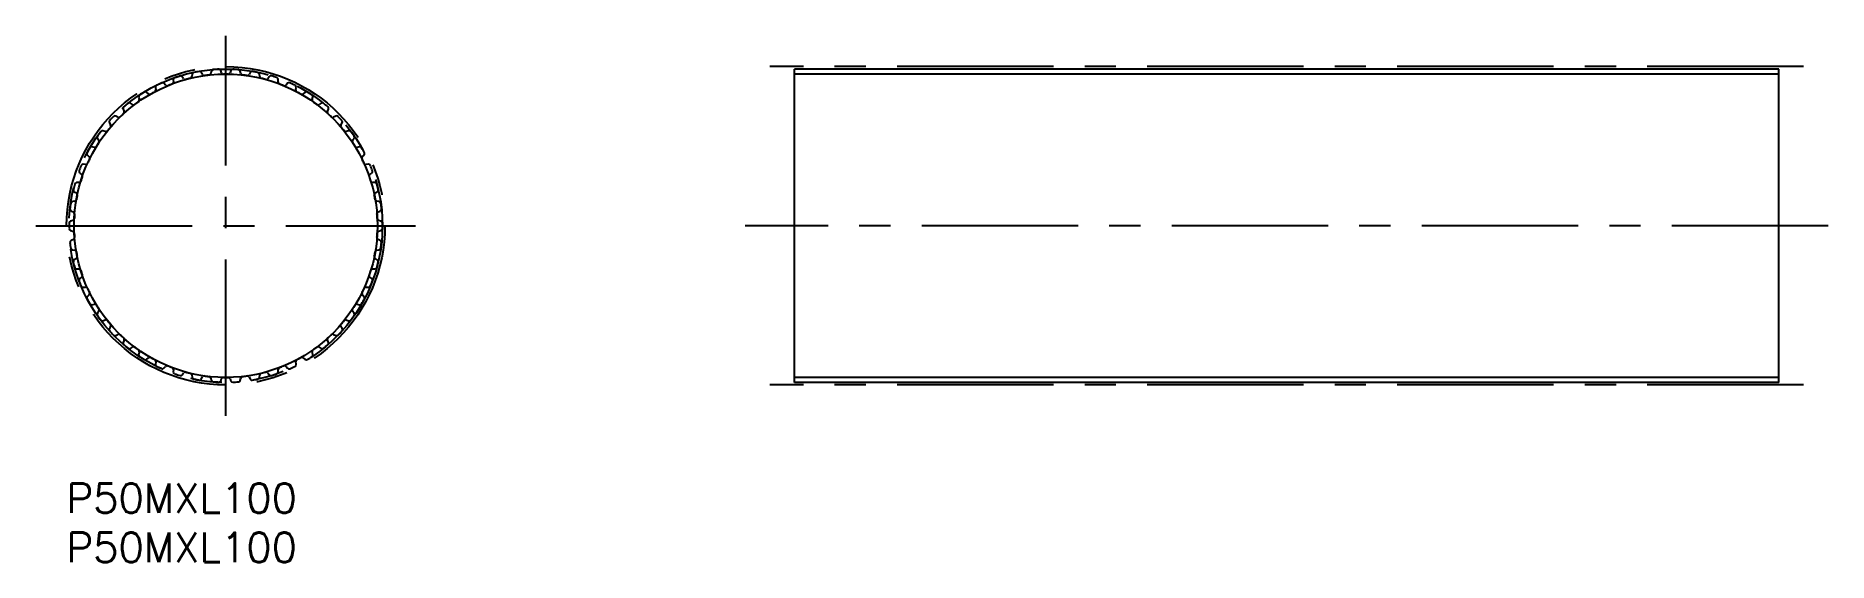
# Model space of a CAD drawing. Extents: x -3 to 179, y -8 to 45.
import ezdxf

# ---------------------------------------------------------------- set-up
doc = ezdxf.new("R2010")
doc.units = 0
doc.header["$LTSCALE"] = 0.5
doc.linetypes.add('CENTER', pattern=[50.8, 31.75, -6.35, 6.35, -6.35])
doc.linetypes.add('PHANTOM', pattern=[63.5, 31.75, -6.35, 6.35, -6.35, 6.35, -6.35])
for name, color, linetype in [('MSM_CENTER', 1, 'CENTER'), ('MSM_CONTINUOUS', 7, 'CONTINUOUS'), ('MSM_IMAGINARY', 6, 'PHANTOM'), ('MSM_NARROW', 5, 'CONTINUOUS'), ('MSM_PART_NUMBER', 7, 'CONTINUOUS')]:
    doc.layers.add(name, color=color, linetype=linetype)
doc.styles.get("Standard").update_dxf_attribs({"font": 'txt.shx', "height": 3, "bigfont": 'bigfont.shx'})

msp = doc.modelspace()

# ---------------------------------------------------------------- linework, layer by layer
at = {"layer": 'MSM_CENTER'}
for p, q in [((16.17, 6.88), (16.17, 45.46)), ((176.45, 42.34), (71.45, 42.34)), ((-3.12, 26.17), (35.46, 26.17)), ((178.95, 26.17), (68.95, 26.17)), ((176.45, 10), (71.45, 10))]:
    msp.add_line(p, q, dxfattribs=at)
msp.add_circle((16.17, 26.17), 16.17, dxfattribs=at)
at = {"layer": 'MSM_CONTINUOUS'}
for p, q in [((14.7, 41.88), (14.65, 41.64)), ((15.74, 41.7), (15.66, 41.94)), ((16.68, 41.94), (16.6, 41.7)), ((17.69, 41.64), (17.64, 41.88)), ((73.95, 10.25), (73.95, 42.08)), ((173.95, 42.08), (73.95, 42.08)), ((173.95, 10.25), (173.95, 42.08)), ((9.02, 40.23), (9.06, 39.99)), ((10.05, 40.46), (9.89, 40.64)), ((10.84, 41.02), (10.85, 40.77)), ((11.89, 41.11), (11.75, 41.31)), ((12.75, 41.57), (12.72, 41.32)), ((13.8, 41.53), (13.68, 41.75)), ((18.66, 41.75), (18.54, 41.53)), ((19.62, 41.32), (19.59, 41.57)), ((20.59, 41.31), (20.45, 41.11)), ((21.49, 40.77), (21.5, 41.02)), ((22.45, 40.64), (22.29, 40.46)), ((23.28, 39.99), (23.32, 40.23)), ((6.69, 38.49), (6.49, 38.62)), ((7.32, 39.23), (7.39, 38.99)), ((8.31, 39.58), (8.12, 39.74)), ((24.22, 39.74), (24.03, 39.58)), ((24.95, 38.99), (25.02, 39.23)), ((25.85, 38.62), (25.65, 38.49)), ((4.35, 36.62), (4.47, 36.4)), ((5.22, 37.2), (5, 37.31)), ((5.75, 38.02), (5.85, 37.79)), ((26.49, 37.79), (26.59, 38.02)), ((27.34, 37.31), (27.12, 37.2)), ((27.87, 36.4), (27.99, 36.62)), ((3.13, 35.05), (3.28, 34.86)), ((3.93, 35.74), (3.69, 35.82)), ((28.65, 35.82), (28.41, 35.74)), ((29.06, 34.86), (29.21, 35.05)), ((2.12, 33.35), (2.3, 33.17)), ((2.82, 34.13), (2.58, 34.19)), ((29.76, 34.19), (29.52, 34.13)), ((30.04, 33.17), (30.22, 33.35)), ((1.33, 31.53), (1.53, 31.38)), ((1.93, 32.4), (1.68, 32.42)), ((30.66, 32.42), (30.41, 32.4)), ((30.81, 31.38), (31.01, 31.53)), ((0.78, 29.63), (0.99, 29.5)), ((1.26, 30.56), (1.02, 30.55)), ((31.32, 30.55), (31.08, 30.56)), ((31.35, 29.5), (31.56, 29.63)), ((0.47, 27.67), (0.69, 27.57)), ((0.83, 28.66), (0.59, 28.62)), ((31.75, 28.62), (31.51, 28.66)), ((31.65, 27.57), (31.87, 27.67)), ((0.64, 26.72), (0.4, 26.65)), ((0.4, 25.69), (0.64, 25.62)), ((31.94, 26.65), (31.7, 26.72)), ((31.7, 25.62), (31.94, 25.69)), ((0.69, 24.77), (0.47, 24.67)), ((0.59, 23.72), (0.83, 23.68)), ((31.51, 23.68), (31.75, 23.72)), ((31.87, 24.67), (31.65, 24.77)), ((0.99, 22.84), (0.78, 22.71)), ((31.56, 22.71), (31.35, 22.84)), ((1.02, 21.79), (1.26, 21.78)), ((1.53, 20.96), (1.33, 20.81)), ((31.01, 20.81), (30.81, 20.96)), ((31.08, 21.78), (31.32, 21.79)), ((1.68, 19.92), (1.93, 19.94)), ((2.3, 19.17), (2.12, 18.99)), ((2.58, 18.15), (2.82, 18.21)), ((29.52, 18.21), (29.76, 18.15)), ((30.22, 18.99), (30.04, 19.17)), ((30.41, 19.94), (30.66, 19.92)), ((3.28, 17.48), (3.13, 17.29)), ((3.69, 16.52), (3.93, 16.6)), ((28.41, 16.6), (28.65, 16.52)), ((29.21, 17.29), (29.06, 17.48)), ((4.47, 15.94), (4.35, 15.72)), ((5, 15.03), (5.22, 15.14)), ((27.12, 15.14), (27.34, 15.03)), ((27.99, 15.72), (27.87, 15.94)), ((5.85, 14.55), (5.75, 14.32)), ((6.49, 13.72), (6.69, 13.85)), ((7.39, 13.35), (7.32, 13.11)), ((8.12, 12.6), (8.31, 12.76)), ((24.03, 12.76), (24.22, 12.6)), ((25.02, 13.11), (24.95, 13.35)), ((25.65, 13.85), (25.85, 13.72)), ((26.59, 14.32), (26.49, 14.55)), ((9.06, 12.35), (9.02, 12.11)), ((9.89, 11.7), (10.05, 11.88)), ((10.85, 11.57), (10.84, 11.32)), ((11.75, 11.03), (11.89, 11.23)), ((12.72, 11.02), (12.75, 10.77)), ((19.59, 10.77), (19.62, 11.02)), ((20.45, 11.23), (20.59, 11.03)), ((21.5, 11.32), (21.49, 11.57)), ((22.29, 11.88), (22.45, 11.7)), ((23.32, 12.11), (23.28, 12.35)), ((13.68, 10.59), (13.8, 10.81)), ((14.65, 10.7), (14.7, 10.46)), ((15.66, 10.4), (15.74, 10.64)), ((16.6, 10.64), (16.68, 10.4)), ((17.64, 10.46), (17.69, 10.7)), ((18.54, 10.81), (18.66, 10.59)), ((173.95, 10.25), (73.95, 10.25))]:
    msp.add_line(p, q, dxfattribs=at)
for centre, radius, start, end in [((14.9, 41.83), 0.2, 94.6409, 167.2), ((16.17, 26.17), 15.92, 92.5591, 94.6409), ((15.47, 41.87), 0.2, 20, 92.5591), ((16.87, 41.87), 0.2, 87.441, 160), ((16.17, 26.17), 15.92, 85.3591, 87.4409), ((17.44, 41.83), 0.2, 12.8, 85.359), ((9.22, 40.27), 0.2, 116.2409, 188.8), ((16.17, 26.17), 15.91, 114.1591, 116.2409), ((9.74, 40.51), 0.2, 41.6, 114.1591), ((10.2, 40.59), 0.2, 221.6, 292.4849), ((16.17, 26.17), 15.4, 110.7151, 112.4849), ((10.65, 40.77), 0.2, 290.7151, 1.6), ((11.04, 41.03), 0.2, 109.041, 181.6), ((16.17, 26.17), 15.91, 106.9591, 109.0409), ((11.59, 41.2), 0.2, 34.4, 106.9591), ((12.06, 41.22), 0.2, 214.4, 285.2848), ((16.17, 26.17), 15.4, 103.5151, 105.2849), ((12.52, 41.34), 0.2, 283.5151, 354.4), ((12.95, 41.55), 0.2, 101.841, 174.4), ((16.17, 26.17), 15.91, 99.7591, 101.8409), ((13.51, 41.66), 0.2, 27.2, 99.7591), ((13.98, 41.62), 0.2, 207.2, 278.0849), ((16.17, 26.17), 15.41, 96.3151, 98.0849), ((14.45, 41.68), 0.2, 276.3151, 347.2), ((15.93, 41.77), 0.2, 200, 270.8849), ((16.17, 26.17), 15.4, 89.1151, 90.8849), ((16.41, 41.77), 0.2, 269.1151, 340), ((17.89, 41.68), 0.2, 192.8, 263.6849), ((16.17, 26.17), 15.41, 81.9151, 83.6849), ((18.36, 41.62), 0.2, 261.9151, 332.8), ((18.83, 41.66), 0.2, 80.2409, 152.8), ((16.17, 26.17), 15.92, 78.1591, 80.2409), ((19.39, 41.55), 0.2, 5.6, 78.159), ((19.82, 41.34), 0.2, 185.6, 256.4849), ((16.17, 26.17), 15.4, 74.7151, 76.4849), ((20.28, 41.22), 0.2, 254.7151, 325.6), ((20.75, 41.2), 0.2, 73.041, 145.6), ((16.17, 26.17), 15.92, 70.9591, 73.0409), ((21.3, 41.03), 0.2, 358.4, 70.959), ((21.69, 40.77), 0.2, 178.4, 249.2849), ((16.17, 26.17), 15.4, 67.5151, 69.2849), ((22.14, 40.59), 0.2, 247.5151, 318.4), ((22.6, 40.51), 0.2, 65.8409, 138.4), ((16.17, 26.17), 15.91, 63.7591, 65.8409), ((23.12, 40.27), 0.2, 351.2, 63.759), ((5.93, 38.09), 0.2, 130.6408, 203.2), ((16.17, 26.17), 15.92, 128.5591, 130.6409), ((6.37, 38.46), 0.2, 56, 128.5591), ((6.8, 38.65), 0.2, 236, 306.8849), ((16.17, 26.17), 15.41, 125.1151, 126.8849), ((7.51, 39.28), 0.2, 123.4409, 196), ((7.19, 38.93), 0.2, 305.1151, 16), ((16.17, 26.17), 15.92, 121.3591, 123.4409), ((7.99, 39.59), 0.2, 48.8, 121.3591), ((8.44, 39.73), 0.2, 228.8, 299.6849), ((16.17, 26.17), 15.4, 117.9151, 119.6849), ((8.86, 39.96), 0.2, 297.9151, 8.8), ((23.48, 39.96), 0.2, 171.2, 242.0849), ((16.17, 26.17), 15.4, 60.3151, 62.0849), ((23.9, 39.73), 0.2, 240.3151, 311.2), ((24.35, 39.59), 0.2, 58.6409, 131.2), ((16.17, 26.17), 15.92, 56.5591, 58.6409), ((24.83, 39.28), 0.2, 344, 56.559), ((25.15, 38.93), 0.2, 164, 234.8849), ((16.17, 26.17), 15.41, 53.1151, 54.8849), ((25.54, 38.65), 0.2, 233.1151, 304), ((25.97, 38.46), 0.2, 51.4409, 124), ((16.17, 26.17), 15.92, 49.3591, 51.4409), ((26.41, 38.09), 0.2, 336.8, 49.359), ((4.52, 36.72), 0.2, 137.8409, 210.4), ((16.17, 26.17), 15.91, 135.7591, 137.8409), ((4.91, 37.13), 0.2, 63.2, 135.7591), ((5.31, 37.38), 0.2, 243.2, 314.0849), ((16.17, 26.17), 15.41, 132.3151, 134.0849), ((5.66, 37.71), 0.2, 312.3151, 23.2), ((26.68, 37.71), 0.2, 156.8, 227.6849), ((16.17, 26.17), 15.41, 45.9151, 47.6849), ((27.03, 37.38), 0.2, 225.9151, 296.8), ((27.43, 37.13), 0.2, 44.2409, 116.8), ((16.17, 26.17), 15.91, 42.1591, 44.2409), ((27.82, 36.72), 0.2, 329.6, 42.159), ((16.17, 26.17), 15.41, 146.7151, 148.4849), ((3.29, 35.17), 0.2, 145.0408, 217.6), ((16.17, 26.17), 15.91, 142.9591, 145.0409), ((3.12, 34.73), 0.2, 326.7151, 37.6), ((3.63, 35.64), 0.2, 70.4, 142.9591), ((3.99, 35.93), 0.2, 250.4, 321.2849), ((16.17, 26.17), 15.4, 139.5151, 141.2849), ((4.3, 36.3), 0.2, 319.5151, 30.4), ((28.04, 36.3), 0.2, 149.6, 220.4849), ((16.17, 26.17), 15.41, 38.7151, 40.4849), ((28.35, 35.93), 0.2, 218.7151, 289.6), ((28.71, 35.64), 0.2, 37.041, 109.6), ((16.17, 26.17), 15.92, 34.9591, 37.0409), ((29.22, 34.73), 0.2, 142.4, 213.2849), ((16.17, 26.17), 15.41, 31.5151, 33.2849), ((29.05, 35.17), 0.2, 322.4, 34.959), ((2.26, 33.49), 0.2, 152.2408, 224.8), ((16.17, 26.17), 15.92, 150.1591, 152.2409), ((16.17, 26.17), 15.41, 153.9151, 155.6849), ((2.15, 33.03), 0.2, 333.9151, 44.8), ((2.54, 33.99), 0.2, 77.6, 150.1591), ((2.87, 34.33), 0.2, 257.6, 328.4849), ((29.47, 34.33), 0.2, 211.5151, 282.4), ((29.8, 33.99), 0.2, 29.8409, 102.4), ((16.17, 26.17), 15.91, 27.7591, 29.8409), ((30.19, 33.03), 0.2, 135.2, 206.0849), ((16.17, 26.17), 15.4, 24.3151, 26.0849), ((30.08, 33.49), 0.2, 315.2, 27.7591), ((1.46, 31.69), 0.2, 159.441, 232), ((16.17, 26.17), 15.92, 157.3591, 159.4409), ((16.17, 26.17), 15.41, 161.1151, 162.8849), ((1.67, 32.22), 0.2, 84.8, 157.3591), ((1.41, 31.22), 0.2, 341.1151, 52), ((1.95, 32.6), 0.2, 264.8, 335.6849), ((30.39, 32.6), 0.2, 204.3151, 275.2), ((30.67, 32.22), 0.2, 22.6409, 95.2), ((30.93, 31.22), 0.2, 128, 198.8849), ((16.17, 26.17), 15.41, 17.1151, 18.8849), ((16.17, 26.17), 15.92, 20.5591, 22.6409), ((30.88, 31.69), 0.2, 308, 20.5591), ((0.88, 29.8), 0.2, 166.6409, 239.2), ((16.17, 26.17), 15.91, 164.5591, 166.6409), ((1.02, 30.35), 0.2, 92, 164.5591), ((0.89, 29.33), 0.2, 348.3151, 59.2), ((16.17, 26.17), 15.4, 168.3151, 170.0849), ((1.26, 30.76), 0.2, 272, 342.8849), ((31.08, 30.76), 0.2, 197.1151, 268), ((31.45, 29.33), 0.2, 120.8, 191.6849), ((16.17, 26.17), 15.4, 9.9151, 11.6849), ((31.32, 30.35), 0.2, 15.4409, 88), ((16.17, 26.17), 15.91, 13.3591, 15.4409), ((31.46, 29.8), 0.2, 300.8, 13.3591), ((16.17, 26.17), 15.92, 171.7591, 173.8409), ((0.55, 27.86), 0.2, 173.8409, 246.4), ((0.62, 28.42), 0.2, 99.2, 171.7591), ((0.61, 27.39), 0.2, 355.5151, 66.4), ((16.17, 26.17), 15.4, 175.5151, 177.2849), ((0.8, 28.86), 0.2, 279.2, 350.0849), ((31.54, 28.86), 0.2, 189.9151, 260.8), ((31.73, 27.39), 0.2, 113.6, 184.4849), ((16.17, 26.17), 15.41, 2.7151, 4.4849), ((31.72, 28.42), 0.2, 8.241, 80.8), ((31.79, 27.86), 0.2, 293.6, 6.1591), ((16.17, 26.17), 15.92, 6.1591, 8.2409), ((16.17, 26.17), 15.91, 178.9591, 181.0409), ((0.46, 26.46), 0.2, 106.4, 178.9591), ((0.46, 25.88), 0.2, 181.0409, 253.6), ((0.58, 26.91), 0.2, 286.4, 357.2849), ((0.58, 25.43), 0.2, 2.7151, 73.6), ((31.76, 26.91), 0.2, 182.7151, 253.6), ((31.76, 25.43), 0.2, 106.4, 177.2849), ((31.88, 26.46), 0.2, 1.041, 73.6), ((31.88, 25.88), 0.2, 286.4, 358.9591), ((16.17, 26.17), 15.91, 358.9591, 1.0409), ((0.55, 24.48), 0.2, 113.6, 186.1591), ((16.17, 26.17), 15.92, 186.1591, 188.2409), ((0.62, 23.92), 0.2, 188.241, 260.8), ((0.61, 24.95), 0.2, 293.6, 4.4849), ((16.17, 26.17), 15.41, 182.7151, 184.4849), ((0.8, 23.48), 0.2, 9.9151, 80.8), ((31.54, 23.48), 0.2, 99.2, 170.0849), ((16.17, 26.17), 15.41, 355.5151, 357.2849), ((31.73, 24.95), 0.2, 175.5151, 246.4), ((31.72, 23.92), 0.2, 279.2, 351.7591), ((31.79, 24.48), 0.2, 353.841, 66.4), ((16.17, 26.17), 15.91, 351.7591, 353.8409), ((0.88, 22.54), 0.2, 120.8, 193.3591), ((16.17, 26.17), 15.92, 193.3591, 195.4409), ((1.02, 21.99), 0.2, 195.441, 268), ((0.89, 23.01), 0.2, 300.8, 11.6849), ((16.17, 26.17), 15.41, 189.9151, 191.6849), ((31.45, 23.01), 0.2, 168.3151, 239.2), ((16.17, 26.17), 15.41, 348.3151, 350.0849), ((31.32, 21.99), 0.2, 272, 344.5591), ((16.17, 26.17), 15.92, 344.5591, 346.6409), ((31.46, 22.54), 0.2, 346.6409, 59.2), ((1.26, 21.58), 0.2, 17.1151, 88), ((1.46, 20.65), 0.2, 128, 200.5591), ((16.17, 26.17), 15.92, 200.5591, 202.6409), ((16.17, 26.17), 15.41, 197.1151, 198.8849), ((1.67, 20.12), 0.2, 202.641, 275.2), ((1.41, 21.12), 0.2, 308, 18.8849), ((30.67, 20.12), 0.2, 264.8, 337.3591), ((30.93, 21.12), 0.2, 161.1151, 232), ((16.17, 26.17), 15.41, 341.1151, 342.8849), ((16.17, 26.17), 15.91, 337.3591, 339.4409), ((31.08, 21.58), 0.2, 92, 162.8849), ((30.88, 20.65), 0.2, 339.4409, 52), ((1.95, 19.74), 0.2, 24.3151, 95.2), ((2.26, 18.85), 0.2, 135.2, 207.7591), ((16.17, 26.17), 15.92, 207.7591, 209.8409), ((16.17, 26.17), 15.41, 204.3151, 206.0849), ((2.15, 19.31), 0.2, 315.2, 26.0849), ((2.54, 18.35), 0.2, 209.841, 282.4), ((2.87, 18.01), 0.2, 31.5151, 102.4), ((29.47, 18.01), 0.2, 77.6, 148.4849), ((29.8, 18.35), 0.2, 257.6, 330.1591), ((16.17, 26.17), 15.91, 330.1591, 332.2409), ((30.19, 19.31), 0.2, 153.9151, 224.8), ((16.17, 26.17), 15.41, 333.9151, 335.6849), ((30.39, 19.74), 0.2, 84.8, 155.6849), ((30.08, 18.85), 0.2, 332.241, 44.8), ((16.17, 26.17), 15.4, 211.5151, 213.2849), ((3.29, 17.17), 0.2, 142.4, 214.9591), ((16.17, 26.17), 15.92, 214.9591, 217.0409), ((3.12, 17.61), 0.2, 322.4, 33.2849), ((3.63, 16.7), 0.2, 217.0409, 289.6), ((3.99, 16.41), 0.2, 38.7151, 109.6), ((16.17, 26.17), 15.4, 218.7151, 220.4849), ((16.17, 26.17), 15.41, 319.5151, 321.2849), ((28.35, 16.41), 0.2, 70.4, 141.2849), ((28.71, 16.7), 0.2, 250.4, 322.9591), ((16.17, 26.17), 15.92, 322.9591, 325.0409), ((29.22, 17.61), 0.2, 146.7151, 217.6), ((16.17, 26.17), 15.4, 326.7151, 328.4849), ((29.05, 17.17), 0.2, 325.0409, 37.6), ((4.52, 15.62), 0.2, 149.6, 222.1591), ((16.17, 26.17), 15.91, 222.1591, 224.2409), ((4.3, 16.04), 0.2, 329.6, 40.4849), ((4.91, 15.21), 0.2, 224.241, 296.8), ((5.31, 14.96), 0.2, 45.9151, 116.8), ((16.17, 26.17), 15.41, 225.9151, 227.6849), ((5.66, 14.63), 0.2, 336.8, 47.6848), ((26.68, 14.63), 0.2, 132.3151, 203.2), ((16.17, 26.17), 15.41, 312.3151, 314.0849), ((27.03, 14.96), 0.2, 63.2, 134.0849), ((27.43, 15.21), 0.2, 243.2, 315.7591), ((16.17, 26.17), 15.92, 315.7591, 317.8409), ((28.04, 16.04), 0.2, 139.5151, 210.4), ((27.82, 15.62), 0.2, 317.8409, 30.4), ((5.93, 14.25), 0.2, 156.8, 229.3591), ((16.17, 26.17), 15.91, 229.3591, 231.4409), ((6.37, 13.88), 0.2, 231.4409, 304), ((6.8, 13.69), 0.2, 53.1151, 124), ((16.17, 26.17), 15.4, 233.1151, 234.8849), ((7.19, 13.41), 0.2, 344, 54.8848), ((7.51, 13.06), 0.2, 164, 236.5591), ((16.17, 26.17), 15.92, 236.5591, 238.6409), ((8.44, 12.61), 0.2, 60.3151, 131.2), ((16.17, 26.17), 15.4, 240.3151, 242.0849), ((16.17, 26.17), 15.4, 297.9151, 299.6849), ((23.9, 12.61), 0.2, 48.8, 119.6849), ((16.17, 26.17), 15.91, 301.3591, 303.4409), ((24.83, 13.06), 0.2, 303.4409, 16), ((25.15, 13.41), 0.2, 125.1151, 196), ((16.17, 26.17), 15.41, 305.1151, 306.8849), ((25.54, 13.69), 0.2, 56, 126.8849), ((25.97, 13.88), 0.2, 236, 308.5591), ((16.17, 26.17), 15.91, 308.5591, 310.6409), ((26.41, 14.25), 0.2, 310.6409, 23.2), ((7.99, 12.75), 0.2, 238.6409, 311.2), ((8.86, 12.38), 0.2, 351.2, 62.0848), ((9.22, 12.07), 0.2, 171.2, 243.7591), ((16.17, 26.17), 15.92, 243.7591, 245.8409), ((9.74, 11.83), 0.2, 245.8409, 318.4), ((10.2, 11.75), 0.2, 67.5151, 138.4), ((16.17, 26.17), 15.4, 247.5151, 249.2849), ((10.65, 11.57), 0.2, 358.4, 69.2849), ((11.04, 11.31), 0.2, 178.4, 250.9591), ((16.17, 26.17), 15.91, 250.9591, 253.0409), ((11.59, 11.14), 0.2, 253.041, 325.6), ((12.06, 11.12), 0.2, 74.7151, 145.6), ((16.17, 26.17), 15.41, 254.7151, 256.4849), ((12.52, 11), 0.2, 5.6, 76.4849), ((19.82, 11), 0.2, 103.5151, 174.4), ((16.17, 26.17), 15.4, 283.5151, 285.2849), ((20.28, 11.12), 0.2, 34.4, 105.2849), ((20.75, 11.14), 0.2, 214.4, 286.9591), ((16.17, 26.17), 15.92, 286.9591, 289.0409), ((21.3, 11.31), 0.2, 289.041, 1.6), ((21.69, 11.57), 0.2, 110.7151, 181.6), ((16.17, 26.17), 15.4, 290.7151, 292.4849), ((22.14, 11.75), 0.2, 41.6, 112.4849), ((22.6, 11.83), 0.2, 221.6, 294.1591), ((16.17, 26.17), 15.92, 294.1591, 296.2409), ((23.12, 12.07), 0.2, 296.2409, 8.8), ((23.48, 12.38), 0.2, 117.9151, 188.8), ((24.35, 12.75), 0.2, 228.8, 301.3591), ((12.95, 10.79), 0.2, 185.6, 258.1591), ((16.17, 26.17), 15.92, 258.1591, 260.2409), ((13.51, 10.68), 0.2, 260.2409, 332.8), ((13.98, 10.72), 0.2, 81.9151, 152.8), ((16.17, 26.17), 15.41, 261.9151, 263.6849), ((14.45, 10.66), 0.2, 12.8, 83.6849), ((14.9, 10.51), 0.2, 192.8, 265.3591), ((16.17, 26.17), 15.91, 265.3591, 267.4409), ((15.47, 10.47), 0.2, 267.441, 340), ((15.93, 10.57), 0.2, 89.1151, 160), ((16.17, 26.17), 15.4, 269.1151, 270.8849), ((16.41, 10.57), 0.2, 20, 90.8849), ((16.87, 10.47), 0.2, 200, 272.5591), ((16.17, 26.17), 15.91, 272.5591, 274.6409), ((17.44, 10.51), 0.2, 274.6409, 347.2), ((17.89, 10.66), 0.2, 96.3151, 167.2), ((16.17, 26.17), 15.41, 276.3151, 278.0849), ((18.36, 10.72), 0.2, 27.2, 98.0849), ((18.83, 10.68), 0.2, 207.2, 279.7591), ((16.17, 26.17), 15.91, 279.7591, 281.8409), ((19.39, 10.79), 0.2, 281.8409, 354.4)]:
    msp.add_arc(centre, radius, start, end, dxfattribs=at)
at = {"layer": 'MSM_IMAGINARY'}
msp.add_circle((16.17, 26.17), 15.92, dxfattribs=at)
at = {"layer": 'MSM_NARROW'}
for p, q in [((173.95, 41.57), (73.95, 41.57)), ((173.95, 10.76), (73.95, 10.76))]:
    msp.add_line(p, q, dxfattribs=at)
msp.add_circle((16.17, 26.17), 15.41, dxfattribs=at)

# ---------------------------------------------------------------- texts
at = {"layer": 'MSM_PART_NUMBER'}
for p in [(0, -3), (0, -8)]:
    msp.add_text('P50MXL100', height=3, dxfattribs=at).set_placement(p)

doc.saveas('drawing.dxf')
